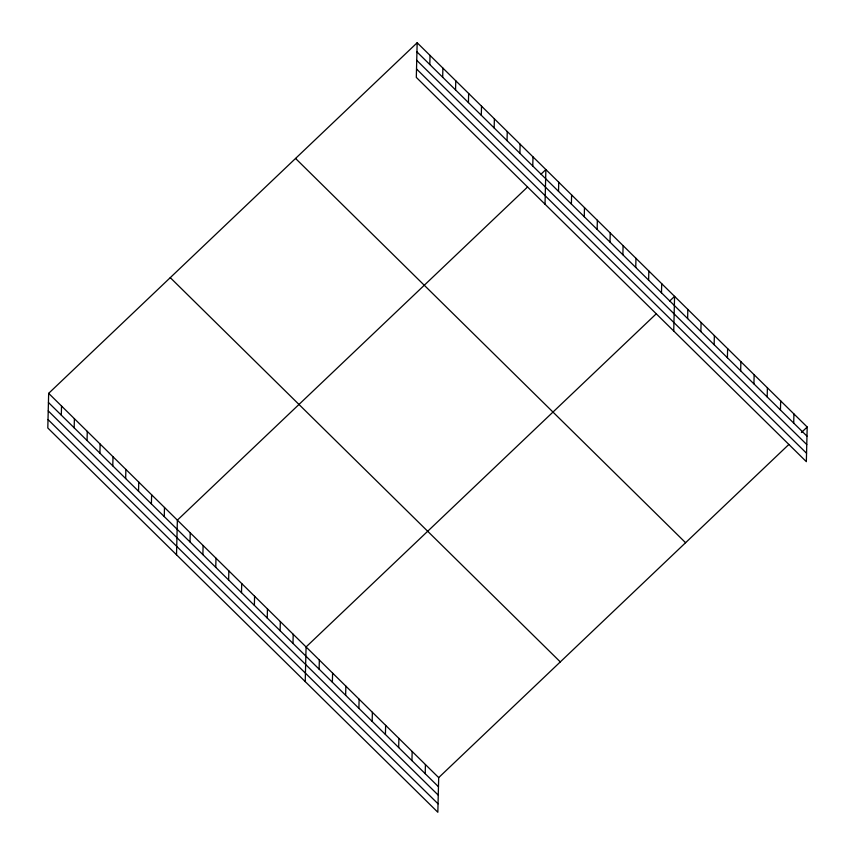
<?xml version="1.0" encoding="UTF-8"?>
<svg xmlns="http://www.w3.org/2000/svg" width="855" height="855" viewBox="0 0 855 855"><rect width="100%" height="100%" fill="white"/><g stroke="black" fill="none" stroke-linecap="round" stroke-linejoin="round"><path stroke-width="1.28" d="M417.165 42.75L416.31 77.388L806.34 461.657L807.195 427.019L417.165 42.75L48.66 393.343L47.805 427.981L437.835 812.25L438.69 777.612L788.855 444.461M61.304 415.145L61.528 406.018M74.171 427.831L74.396 418.704M87.05 440.507L87.274 431.38M99.917 453.193L100.142 444.066M112.785 465.868L113.01 456.741M125.664 478.554L125.877 469.427M138.531 491.24L138.756 482.102M151.399 503.916L151.624 494.788M164.267 516.602L164.491 507.464M176.515 554.788L177.37 520.15L527.535 187.01M190.013 541.963L190.238 532.825M202.881 554.639L203.105 545.511M215.759 567.325L215.984 558.187M228.627 580L228.851 570.873M241.495 592.686L241.719 583.548M254.373 605.361L254.587 596.234M267.241 618.047L267.465 608.91M280.109 630.723L280.333 621.596M292.987 643.409L293.201 634.271M305.224 681.595L306.079 646.957L656.245 313.817M319.118 669.155L319.343 660.017M332.371 682.215L332.595 673.088M345.634 695.286L345.858 686.148M358.897 708.346L359.121 699.219M372.16 721.417L372.385 712.279M385.423 734.477L385.637 725.35M398.676 747.548L398.9 738.41M411.939 760.608L412.163 751.481M429.809 64.563L430.033 55.436M425.202 773.668L425.427 764.541M442.676 77.239L442.901 68.111M455.555 89.925L455.768 80.797M468.422 102.6L468.647 93.473M481.29 115.286L481.515 106.159M494.158 127.961L494.382 118.834M507.036 140.648L507.261 131.52M519.904 153.323L520.129 144.196M532.772 166.009L532.996 156.882M545.02 204.206L545.875 169.557L541.044 174.153M558.518 191.37L558.742 182.243M571.386 204.056L571.61 194.919M584.264 216.732L584.478 207.605M597.132 229.418L597.356 220.28M610 242.093L610.224 232.966M622.878 254.779L623.092 245.642M635.746 267.455L635.97 258.328M648.614 280.141L648.838 271.003M661.481 292.816L661.706 283.689M673.729 331.013L674.584 296.364L669.754 300.96M687.623 318.562L687.837 309.435M700.876 331.633L701.1 322.495M714.139 344.693L714.363 335.566M727.402 357.764L727.626 348.626M740.665 370.824L740.89 361.697M753.928 383.884L754.142 374.757M767.181 396.955L767.405 387.828M780.444 410.015L780.668 400.888M793.707 423.086L793.932 413.959M801.402 432.523L807.195 427.019M416.941 51.877L806.97 436.146M416.727 60.299L806.757 444.568M416.524 68.977L806.554 453.246M295.552 158.442L685.582 542.711M170.263 277.64L560.292 661.909M48.66 393.343L438.69 777.612M48.436 402.47L438.465 786.739M48.233 410.892L438.262 795.161M48.019 419.559L438.049 803.828"/></g></svg>
